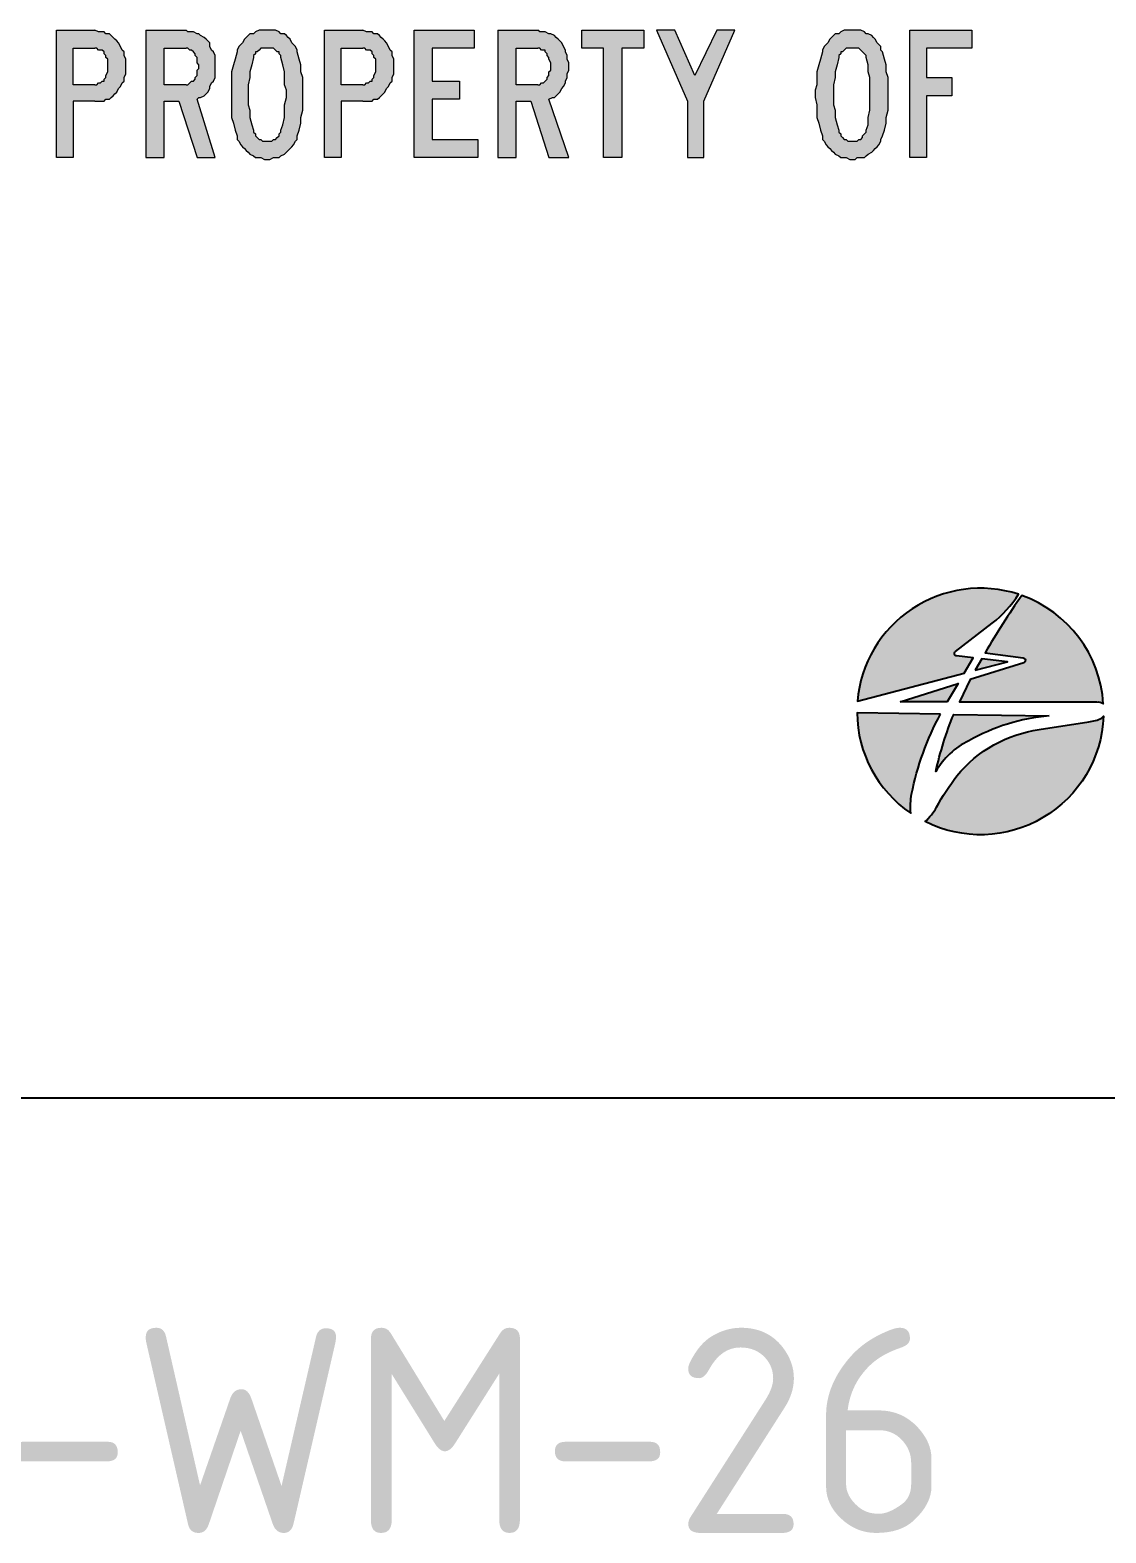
# Model space of a CAD drawing. Extents: x 182 to 1067, y -1436 to 264.
# Drawn here: x 223.4 to 265.8, y 126.4 to 185.7 of the extents above; entities that cross this region are included whole.
import ezdxf

# ---------------------------------------------------------------- set-up
doc = ezdxf.new("R2010")
doc.units = 0
doc.header["$LTSCALE"] = 12
doc.header["$MEASUREMENT"] = 0
doc.layers.get('0').update_dxf_attribs({"linetype": 'CONTINUOUS'})
for name, color, linetype in [('L18', 4, 'CONTINUOUS'), ('L25', 1, 'CONTINUOUS'), ('L35', 3, 'CONTINUOUS'), ('T25', 1, 'CONTINUOUS')]:
    doc.layers.add(name, color=color, linetype=linetype)
doc.styles.add('ISO', font='iso3098b.shx')

msp = doc.modelspace()

# ---------------------------------------------------------------- hatches: boundary and pattern name
at = {"layer": 'L18'}
h = msp.add_hatch(color=256, dxfattribs=at)
h.paths.add_polyline_path([(260.6948319208786, 160.4216601584764), (261.9629910028132, 160.7535183585451), (260.9489839563271, 160.871118267072)], flags=17)
edge = h.paths.add_edge_path()
edge.add_arc((262.5728434951926, 160.8096724256091), 0.09684557995504883, -72.43402750837618, 84.16995513600301, ccw=False)
edge.add_line((262.6020718539187, 160.7173427478071), (260.4986884438599, 160.0514848534504))
edge.add_line((260.4986884438599, 160.0514848534504), (260.0708245434369, 159.1747451707425))
edge.add_line((260.0708245434369, 159.1747451707425), (264.8213537755625, 159.1747451707425))
edge.add_line((264.8213537755625, 159.1747451707425), (265.4898536865226, 159.1798295636964))
edge.add_line((265.4898536865226, 159.1798295636964), (265.61364996633, 159.1656875431046))
edge.add_line((265.61364996633, 159.1656875431046), (265.7197610785783, 159.1197260964885))
edge.add_line((265.7197610785783, 159.1197260964885), (265.7415772908068, 159.1031114374104))
edge.add_arc((260.8933209511719, 158.7947550416228), 4.858052408283941, 3.639196008651733, 70.31584323591888)
edge.add_arc((286.3254311659744, 146.6004952632729), 29.11044055073461, 144.8283521343725, 150.1242407853348)
edge.add_line((261.0835477316689, 161.1010149004028), (262.5826808736347, 160.9060170795459))
edge = h.paths.add_edge_path()
edge.add_line((263.2189161003796, 158.0827978464718), (265.1713555090865, 158.388929714916))
edge.add_line((265.1713555090865, 158.388929714916), (265.5040018633272, 158.4550522286263))
edge.add_line((265.5040018633272, 158.4550522286263), (265.6702425666553, 158.5363686923483))
edge.add_line((265.6702425666553, 158.5363686923483), (265.7476725003814, 158.6051653838861))
edge.add_arc((260.8933209511719, 158.7947550416228), 4.858052408283966, 243.3466538291714, 357.763415140522, ccw=False)
edge.add_arc((257.1855734800233, 156.1235147685559), 2.264299207034547, 312.4563768615325, 331.0679370383522)
edge.add_arc((268.4526940637165, 149.8508405944191), 10.63123385418356, 142.9365306610591, 150.8572845283921, ccw=False)
edge.add_arc((263.9329443070314, 153.0048952861262), 5.127858294869173, 98.00415526030912, 140.6206044735293, ccw=False)
edge = h.paths.add_edge_path()
edge.add_arc((264.280255174107, 150.8468662523003), 7.804166497341431, 94.95558767717039, 119.4817605296802)
edge.add_arc((261.7546552239006, 154.9272435069763), 3.015201385048315, 115.8608776244924, 150.2339024950947)
edge.add_arc((272.8526461128891, 153.3649790477092), 14.05239793794365, 157.7678270922704, 167.4260816587393, ccw=False)
edge.add_line((259.8449277132045, 158.6818531143793), (263.6061037621755, 158.62186043828))
edge = h.paths.add_edge_path()
edge.add_line((259.3252242630574, 158.6901426494466), (256.0355483564521, 158.7426146578203))
edge.add_arc((260.8933209511719, 158.7947550416228), 4.858052408283974, 180.6149545210215, 235.6099624310388)
edge.add_arc((261.5542853004482, 155.0004654647117), 3.411664729640271, 170.9088385772938, 183.6069330259944, ccw=False)
edge.add_arc((269.0875112013198, 153.3771363156147), 11.11441777909702, 151.4432932555133, 168.7811330683739, ccw=False)
edge = h.paths.add_edge_path()
edge.add_arc((258.4165059376705, 165.968342709925), 4.729723747452827, 308.5792749707484, 327.3143666867413)
edge.add_arc((260.8933209511719, 158.7947550416228), 4.8580524082839, 71.96628684557916, 175.1894129731963)
edge.add_line((256.0523816136476, 159.2021608982852), (260.258895883871, 160.307146563405))
edge.add_line((260.258895883871, 160.307146563405), (260.613347996659, 160.9063913830786))
edge.add_line((260.613347996659, 160.9063913830786), (259.9575772037836, 160.9822897503461))
edge.add_arc((259.9687117025157, 161.0784931250001), 0.09684557995508607, 127.45537385833691, 263.39800857839003, ccw=False)
edge.add_line((259.9098157097193, 161.155371785169), (261.3659468356686, 162.2708996587835))
h.paths.add_polyline_path([(257.7291489983151, 159.1747451707425), (260.0175874624883, 159.8991850469116), (259.5890827240814, 159.1747451707425)])
edge = h.paths.add_edge_path(flags=17)
edge.add_line((265.534361395211, 159.1747451707425), (265.5558698888887, 159.1747451707425))
at = {"layer": 'L25'}
h = msp.add_hatch(color=256, dxfattribs=at)
h.paths.add_polyline_path([(233.3304812798189, 181.7031871542566), (233.4023385328661, 181.9187589133982), (233.4741957859133, 182.2061879255871), (233.4741957859133, 182.4936169377759), (233.4741957859133, 182.7091886969176), (233.5460530389606, 182.9966177091064), (233.5460530389606, 183.2840467212952), (233.4741957859133, 183.4996184804369), (233.4741957859133, 183.7870474926257), (233.4741957859133, 184.0026192517673), (233.4023385328661, 184.2900482639562), (233.3304812798189, 184.577477276145), (233.3304812798189, 184.6493345291922), (233.2586240267717, 184.7211917822394), (233.2586240267717, 184.7930490352866), (233.1867667737245, 184.7930490352866), (233.1149095206773, 184.8649062883338), (233.0430522676301, 184.9367635413811), (232.9711950145829, 184.9367635413811), (232.8993377615356, 184.9367635413811), (232.7556232554412, 184.9367635413811), (232.683766002394, 184.9367635413811), (232.6119087493468, 184.9367635413811), (232.5400514962996, 184.9367635413811), (232.4681942432524, 184.8649062883338), (232.3963369902052, 184.7930490352866), (232.324479737158, 184.7930490352866), (232.324479737158, 184.7211917822394), (232.2526224841108, 184.6493345291922), (232.2526224841108, 184.577477276145), (232.1807652310636, 184.2900482639562), (232.1089079780164, 184.0026192517673), (232.1089079780164, 183.7870474926257), (232.0370507249691, 183.4996184804369), (232.0370507249691, 183.2840467212952), (232.0370507249691, 182.9966177091064), (232.0370507249691, 182.7091886969176), (232.1089079780164, 182.4936169377759), (232.1089079780164, 182.2061879255871), (232.1807652310636, 181.9187589133982), (232.2526224841108, 181.7031871542566), (232.2526224841108, 181.6313299012094), (232.324479737158, 181.5594726481622), (232.324479737158, 181.487615395115), (232.3963369902052, 181.4157581420678), (232.4681942432524, 181.3439008890206), (232.5400514962996, 181.3439008890206), (232.6119087493468, 181.2720436359734), (232.683766002394, 181.2720436359734), (232.7556232554412, 181.2720436359734), (232.8993377615356, 181.2720436359734), (232.9711950145829, 181.2720436359734), (233.0430522676301, 181.3439008890206), (233.1149095206773, 181.3439008890206), (233.1867667737245, 181.4157581420678), (233.2586240267717, 181.487615395115), (233.2586240267717, 181.5594726481622), (233.3304812798189, 181.6313299012094)], flags=16)
h.paths.add_polyline_path([(233.9771965572438, 181.487615395115), (234.049053810291, 181.7031871542566), (234.1209110633382, 181.9906161664454), (234.1209110633382, 182.2061879255871), (234.1927683163854, 182.4936169377759), (234.1927683163854, 182.7091886969176), (234.1927683163854, 182.9966177091064), (234.1927683163854, 183.2840467212952), (234.1927683163854, 183.4996184804369), (234.1927683163854, 183.7870474926257), (234.1209110633382, 184.0026192517673), (234.1209110633382, 184.2900482639562), (234.049053810291, 184.5056200230978), (233.9771965572438, 184.7930490352866), (233.9771965572438, 184.8649062883338), (233.9053393041966, 185.0086207944283), (233.8334820511494, 185.0804780474755), (233.7616247981022, 185.1523353005227), (233.689767545055, 185.2960498066171), (233.6179102920077, 185.3679070596643), (233.5460530389606, 185.4397643127115), (233.4741957859133, 185.5116215657587), (233.3304812798189, 185.5116215657587), (233.2586240267717, 185.5834788188059), (233.1149095206773, 185.6553360718531), (233.0430522676301, 185.6553360718531), (232.8993377615356, 185.6553360718531), (232.7556232554412, 185.6553360718531), (232.683766002394, 185.6553360718531), (232.5400514962996, 185.6553360718531), (232.4681942432524, 185.6553360718531), (232.324479737158, 185.5834788188059), (232.2526224841108, 185.5116215657587), (232.1089079780164, 185.5116215657587), (232.0370507249691, 185.4397643127115), (231.965193471922, 185.3679070596643), (231.8933362188747, 185.2960498066171), (231.8214789658275, 185.1523353005227), (231.7496217127803, 185.0804780474755), (231.6777644597331, 185.0086207944283), (231.6059072066859, 184.8649062883338), (231.6059072066859, 184.7930490352866), (231.5340499536387, 184.5056200230978), (231.4621927005915, 184.2900482639562), (231.3903354475443, 184.0026192517673), (231.3903354475443, 183.7870474926257), (231.3903354475443, 183.4996184804369), (231.3903354475443, 183.2840467212952), (231.3903354475443, 182.9966177091064), (231.3903354475443, 182.7091886969176), (231.3903354475443, 182.4936169377759), (231.3903354475443, 182.2061879255871), (231.4621927005915, 181.9906161664454), (231.5340499536387, 181.7031871542566), (231.6059072066859, 181.487615395115), (231.6059072066859, 181.3439008890206), (231.6777644597331, 181.2720436359734), (231.7496217127803, 181.1283291298789), (231.8214789658275, 181.0564718768317), (231.8933362188747, 180.9846146237845), (231.965193471922, 180.9127573707373), (232.0370507249691, 180.8409001176901), (232.1089079780164, 180.7690428646429), (232.2526224841108, 180.6971856115957), (232.324479737158, 180.6253283585485), (232.4681942432524, 180.6253283585485), (232.5400514962996, 180.6253283585485), (232.683766002394, 180.5534711055013), (232.7556232554412, 180.5534711055013), (232.8993377615356, 180.5534711055013), (233.0430522676301, 180.6253283585485), (233.1149095206773, 180.6253283585485), (233.2586240267717, 180.6253283585485), (233.3304812798189, 180.6971856115957), (233.4741957859133, 180.7690428646429), (233.5460530389606, 180.8409001176901), (233.6179102920077, 180.9127573707373), (233.689767545055, 180.9846146237845), (233.7616247981022, 181.0564718768317), (233.8334820511494, 181.1283291298789), (233.9053393041966, 181.2720436359734), (233.9771965572438, 181.3439008890206)])
h.paths.add_polyline_path([(238.5760607522652, 180.6253283585485), (238.5760607522652, 185.6553360718531), (240.9473501028231, 185.6553360718531), (240.9473501028231, 184.9367635413811), (239.2946332827373, 184.9367635413811), (239.2946332827373, 183.6433329865313), (240.3724920784454, 183.6433329865313), (240.3724920784454, 182.9247604560592), (239.2946332827373, 182.9247604560592), (239.2946332827373, 181.3439008890206), (241.0910646089175, 181.3439008890206), (241.0910646089175, 180.6253283585485)])
h.paths.add_polyline_path([(246.049215069175, 180.6253283585485), (246.049215069175, 184.9367635413811), (245.1869280326085, 184.9367635413811), (245.1869280326085, 185.6553360718531), (247.6300746362136, 185.6553360718531), (247.6300746362136, 184.9367635413811), (246.7677875996471, 184.9367635413811), (246.7677875996471, 180.6253283585485)])
h.paths.add_polyline_path([(249.3546487093467, 180.6253283585485), (250.0013639867715, 180.6253283585485), (250.0013639867715, 182.852903203012), (251.2229372885741, 185.6553360718531), (250.504364758102, 185.6553360718531), (249.6420777215355, 183.8589047456729), (248.8516479380162, 185.6553360718531), (248.1330754075441, 185.6553360718531), (249.3546487093467, 182.852903203012)])
h.paths.add_polyline_path([(256.3966595079732, 181.7031871542566), (256.4685167610204, 181.9187589133982), (256.4685167610204, 182.2061879255871), (256.5403740140676, 182.4936169377759), (256.5403740140676, 182.7091886969176), (256.5403740140676, 182.9966177091064), (256.5403740140676, 183.2840467212952), (256.5403740140676, 183.4996184804369), (256.5403740140676, 183.7870474926257), (256.4685167610204, 184.0026192517673), (256.4685167610204, 184.2900482639562), (256.3966595079732, 184.577477276145), (256.3966595079732, 184.6493345291922), (256.324802254926, 184.7211917822394), (256.2529450018788, 184.7930490352866), (256.1810877488315, 184.8649062883338), (256.1092304957843, 184.9367635413811), (256.0373732427371, 184.9367635413811), (255.8936587366427, 184.9367635413811), (255.8218014835955, 184.9367635413811), (255.7499442305484, 184.9367635413811), (255.6780869775011, 184.9367635413811), (255.6062297244539, 184.9367635413811), (255.5343724714067, 184.8649062883338), (255.4625152183594, 184.7930490352866), (255.3906579653123, 184.7930490352866), (255.3906579653123, 184.7211917822394), (255.318800712265, 184.6493345291922), (255.318800712265, 184.577477276145), (255.2469434592178, 184.2900482639562), (255.1750862061706, 184.0026192517673), (255.1750862061706, 183.7870474926257), (255.1032289531234, 183.4996184804369), (255.1032289531234, 183.2840467212952), (255.1032289531234, 182.9966177091064), (255.1032289531234, 182.7091886969176), (255.1750862061706, 182.4936169377759), (255.1750862061706, 182.2061879255871), (255.2469434592178, 181.9187589133982), (255.318800712265, 181.7031871542566), (255.318800712265, 181.6313299012094), (255.3906579653123, 181.5594726481622), (255.3906579653123, 181.487615395115), (255.4625152183594, 181.4157581420678), (255.5343724714067, 181.3439008890206), (255.6062297244539, 181.3439008890206), (255.6780869775011, 181.2720436359734), (255.7499442305484, 181.2720436359734), (255.8218014835955, 181.2720436359734), (255.8936587366427, 181.2720436359734), (256.0373732427371, 181.2720436359734), (256.1092304957843, 181.3439008890206), (256.1810877488315, 181.3439008890206), (256.2529450018788, 181.4157581420678), (256.2529450018788, 181.487615395115), (256.324802254926, 181.5594726481622), (256.3966595079732, 181.6313299012094)], flags=16)
h.paths.add_polyline_path([(257.0433747853981, 181.487615395115), (257.1152320384453, 181.7031871542566), (257.1870892914925, 181.9906161664454), (257.1870892914925, 182.2061879255871), (257.2589465445397, 182.4936169377759), (257.2589465445397, 182.7091886969176), (257.2589465445397, 182.9966177091064), (257.2589465445397, 183.2840467212952), (257.2589465445397, 183.4996184804369), (257.2589465445397, 183.7870474926257), (257.1870892914925, 184.0026192517673), (257.1870892914925, 184.2900482639562), (257.1152320384453, 184.5056200230978), (257.0433747853981, 184.7930490352866), (256.9715175323509, 184.8649062883338), (256.9715175323509, 185.0086207944283), (256.8996602793036, 185.0804780474755), (256.8278030262564, 185.1523353005227), (256.7559457732092, 185.2960498066171), (256.684088520162, 185.3679070596643), (256.6122312671149, 185.4397643127115), (256.4685167610204, 185.5116215657587), (256.3966595079732, 185.5116215657587), (256.324802254926, 185.5834788188059), (256.1810877488315, 185.6553360718531), (256.0373732427371, 185.6553360718531), (255.9655159896899, 185.6553360718531), (255.8218014835955, 185.6553360718531), (255.7499442305484, 185.6553360718531), (255.6062297244539, 185.6553360718531), (255.5343724714067, 185.6553360718531), (255.3906579653123, 185.5834788188059), (255.318800712265, 185.5116215657587), (255.1750862061706, 185.5116215657587), (255.1032289531234, 185.4397643127115), (255.0313717000762, 185.3679070596643), (254.959514447029, 185.2960498066171), (254.8876571939818, 185.1523353005227), (254.8157999409346, 185.0804780474755), (254.7439426878874, 185.0086207944283), (254.6720854348402, 184.8649062883338), (254.6720854348402, 184.7930490352866), (254.6002281817929, 184.5056200230978), (254.5283709287457, 184.2900482639562), (254.4565136756985, 184.0026192517673), (254.4565136756985, 183.7870474926257), (254.4565136756985, 183.4996184804369), (254.3846564226513, 183.2840467212952), (254.3846564226513, 182.9966177091064), (254.4565136756985, 182.7091886969176), (254.4565136756985, 182.4936169377759), (254.4565136756985, 182.2061879255871), (254.5283709287457, 181.9906161664454), (254.6002281817929, 181.7031871542566), (254.6720854348402, 181.487615395115), (254.6720854348402, 181.3439008890206), (254.7439426878874, 181.2720436359734), (254.8157999409346, 181.1283291298789), (254.8876571939818, 181.0564718768317), (254.959514447029, 180.9846146237845), (255.0313717000762, 180.9127573707373), (255.1032289531234, 180.8409001176901), (255.1750862061706, 180.7690428646429), (255.318800712265, 180.6971856115957), (255.3906579653123, 180.6253283585485), (255.5343724714067, 180.6253283585485), (255.6062297244539, 180.6253283585485), (255.7499442305484, 180.5534711055013), (255.8218014835955, 180.5534711055013), (255.9655159896899, 180.5534711055013), (256.0373732427371, 180.6253283585485), (256.1810877488315, 180.6253283585485), (256.324802254926, 180.6253283585485), (256.3966595079732, 180.6971856115957), (256.4685167610204, 180.7690428646429), (256.6122312671149, 180.8409001176901), (256.684088520162, 180.9127573707373), (256.7559457732092, 180.9846146237845), (256.8278030262564, 181.0564718768317), (256.8996602793036, 181.1283291298789), (256.9715175323509, 181.2720436359734), (256.9715175323509, 181.3439008890206)])
h.paths.add_polyline_path([(258.1212335811063, 180.6253283585485), (258.1212335811063, 185.6553360718531), (260.5643801847114, 185.6553360718531), (260.5643801847114, 184.9367635413811), (258.7679488585312, 184.9367635413811), (258.7679488585312, 183.7870474926257), (259.7739504011921, 183.7870474926257), (259.7739504011921, 183.0684749621536), (258.7679488585312, 183.0684749621536), (258.7679488585312, 180.6253283585485)])
h.paths.add_polyline_path([(226.0010414690035, 183.4996184804369), (225.138754432437, 183.4996184804369), (225.138754432437, 184.9367635413811), (226.0010414690035, 184.9367635413811), (226.0728987220508, 184.9367635413811), (226.144755975098, 184.8649062883338), (226.2166132281451, 184.8649062883338), (226.2884704811923, 184.8649062883338), (226.3603277342395, 184.7930490352866), (226.3603277342395, 184.7211917822394), (226.4321849872868, 184.6493345291922), (226.4321849872868, 184.577477276145), (226.504042240334, 184.5056200230978), (226.504042240334, 184.3619055170034), (226.504042240334, 184.2900482639562), (226.504042240334, 184.1463337578617), (226.504042240334, 184.0744765048145), (226.504042240334, 184.0026192517673), (226.4321849872868, 183.8589047456729), (226.4321849872868, 183.7870474926257), (226.3603277342395, 183.7151902395785), (226.3603277342395, 183.6433329865313), (226.2884704811923, 183.6433329865313), (226.2166132281451, 183.5714757334841), (226.144755975098, 183.5714757334841), (226.0728987220508, 183.4996184804369)], flags=16)
h.paths.add_polyline_path([(226.0010414690035, 182.852903203012), (225.138754432437, 182.852903203012), (225.138754432437, 180.6253283585485), (224.4920391550122, 180.6253283585485), (224.4920391550122, 185.6553360718531), (226.0010414690035, 185.6553360718531), (226.144755975098, 185.5834788188059), (226.2166132281451, 185.5834788188059), (226.3603277342395, 185.5834788188059), (226.4321849872868, 185.5116215657587), (226.5758994933812, 185.5116215657587), (226.6477567464284, 185.4397643127115), (226.7196139994756, 185.3679070596643), (226.7914712525229, 185.2960498066171), (226.86332850557, 185.2241925535699), (226.9351857586173, 185.1523353005227), (227.0070430116645, 185.0086207944283), (227.0789002647116, 184.8649062883338), (227.1507575177589, 184.7930490352866), (227.1507575177589, 184.6493345291922), (227.222614770806, 184.5056200230978), (227.222614770806, 184.3619055170034), (227.222614770806, 184.218191010909), (227.222614770806, 184.0744765048145), (227.222614770806, 183.9307619987201), (227.1507575177589, 183.7870474926257), (227.1507575177589, 183.6433329865313), (227.0789002647116, 183.5714757334841), (227.0070430116645, 183.4277612273897), (226.9351857586173, 183.3559039743424), (226.86332850557, 183.212189468248), (226.7914712525229, 183.1403322152008), (226.7196139994756, 183.0684749621536), (226.6477567464284, 182.9966177091064), (226.5758994933812, 182.9247604560592), (226.4321849872868, 182.9247604560592), (226.3603277342395, 182.852903203012), (226.2166132281451, 182.852903203012), (226.144755975098, 182.852903203012)])
h.paths.add_polyline_path([(230.0250476396473, 182.9247604560592), (230.0969048926945, 182.9966177091064), (230.1687621457417, 182.9966177091064), (230.3124766518361, 183.0684749621536), (230.3843339048833, 183.1403322152008), (230.4561911579305, 183.212189468248), (230.5280484109778, 183.3559039743424), (230.5280484109778, 183.4277612273897), (230.5999056640249, 183.5714757334841), (230.6717629170722, 183.6433329865313), (230.7436201701194, 183.7870474926257), (230.7436201701194, 183.9307619987201), (230.7436201701194, 184.0744765048145), (230.7436201701194, 184.218191010909), (230.7436201701194, 184.3619055170034), (230.7436201701194, 184.5056200230978), (230.7436201701194, 184.6493345291922), (230.6717629170722, 184.7930490352866), (230.5999056640249, 184.8649062883338), (230.5280484109778, 185.0086207944283), (230.5280484109778, 185.1523353005227), (230.4561911579305, 185.2241925535699), (230.3843339048833, 185.2960498066171), (230.3124766518361, 185.3679070596643), (230.1687621457417, 185.4397643127115), (230.0969048926945, 185.5116215657587), (230.0250476396473, 185.5116215657587), (229.8813331335528, 185.5834788188059), (229.8094758805057, 185.5834788188059), (229.6657613744112, 185.5834788188059), (229.593904121364, 185.6553360718531), (228.0130445543254, 185.6553360718531), (228.0130445543254, 180.6253283585485), (228.7316170847975, 180.6253283585485), (228.7316170847975, 182.852903203012), (229.3064751091752, 182.852903203012), (230.0250476396473, 180.6253283585485), (230.7436201701194, 180.6253283585485)])
h.paths.add_polyline_path([(229.593904121364, 183.4996184804369), (228.7316170847975, 183.4996184804369), (228.7316170847975, 184.9367635413811), (229.593904121364, 184.9367635413811), (229.6657613744112, 184.9367635413811), (229.7376186274584, 184.8649062883338), (229.8094758805057, 184.8649062883338), (229.8813331335528, 184.7930490352866), (229.9531903866001, 184.7211917822394), (229.9531903866001, 184.6493345291922), (230.0250476396473, 184.577477276145), (230.0250476396473, 184.5056200230978), (230.0250476396473, 184.3619055170034), (230.0969048926945, 184.2900482639562), (230.0969048926945, 184.1463337578617), (230.0250476396473, 184.0744765048145), (230.0250476396473, 184.0026192517673), (230.0250476396473, 183.8589047456729), (229.9531903866001, 183.7870474926257), (229.9531903866001, 183.7151902395785), (229.8813331335528, 183.6433329865313), (229.8094758805057, 183.6433329865313), (229.7376186274584, 183.5714757334841), (229.6657613744112, 183.4996184804369)], flags=16)
h.paths.add_polyline_path([(236.5640576669434, 183.4996184804369), (235.7017706303768, 183.4996184804369), (235.7017706303768, 184.9367635413811), (236.5640576669434, 184.9367635413811), (236.6359149199905, 184.9367635413811), (236.7077721730378, 184.8649062883338), (236.779629426085, 184.8649062883338), (236.8514866791322, 184.8649062883338), (236.9233439321794, 184.7930490352866), (236.9233439321794, 184.7211917822394), (236.9952011852266, 184.6493345291922), (236.9952011852266, 184.577477276145), (237.0670584382738, 184.5056200230978), (237.0670584382738, 184.3619055170034), (237.0670584382738, 184.2900482639562), (237.0670584382738, 184.1463337578617), (237.0670584382738, 184.0744765048145), (237.0670584382738, 184.0026192517673), (236.9952011852266, 183.8589047456729), (236.9952011852266, 183.7870474926257), (236.9233439321794, 183.7151902395785), (236.9233439321794, 183.6433329865313), (236.8514866791322, 183.6433329865313), (236.779629426085, 183.5714757334841), (236.7077721730378, 183.5714757334841), (236.6359149199905, 183.4996184804369)], flags=16)
h.paths.add_polyline_path([(236.5640576669434, 182.852903203012), (235.7017706303768, 182.852903203012), (235.7017706303768, 180.6253283585485), (235.0550553529519, 180.6253283585485), (235.0550553529519, 185.6553360718531), (236.5640576669434, 185.6553360718531), (236.7077721730378, 185.5834788188059), (236.779629426085, 185.5834788188059), (236.9233439321794, 185.5834788188059), (236.9952011852266, 185.5116215657587), (237.138915691321, 185.5116215657587), (237.2107729443682, 185.4397643127115), (237.2826301974155, 185.3679070596643), (237.3544874504626, 185.2960498066171), (237.4263447035099, 185.2241925535699), (237.4982019565571, 185.1523353005227), (237.5700592096043, 185.0086207944283), (237.6419164626515, 184.8649062883338), (237.7137737156987, 184.7930490352866), (237.7137737156987, 184.6493345291922), (237.7856309687459, 184.5056200230978), (237.7856309687459, 184.3619055170034), (237.7856309687459, 184.218191010909), (237.7856309687459, 184.0744765048145), (237.7856309687459, 183.9307619987201), (237.7137737156987, 183.7870474926257), (237.7137737156987, 183.6433329865313), (237.6419164626515, 183.5714757334841), (237.5700592096043, 183.4277612273897), (237.4982019565571, 183.3559039743424), (237.4263447035099, 183.212189468248), (237.3544874504626, 183.1403322152008), (237.2826301974155, 183.0684749621536), (237.2107729443682, 182.9966177091064), (237.138915691321, 182.9247604560592), (236.9952011852266, 182.9247604560592), (236.9233439321794, 182.852903203012), (236.779629426085, 182.852903203012), (236.7077721730378, 182.852903203012)])
h.paths.add_polyline_path([(243.8934974777587, 182.9247604560592), (244.0372119838532, 182.9966177091064), (244.1090692369003, 182.9966177091064), (244.1809264899476, 183.0684749621536), (244.2527837429948, 183.1403322152008), (244.324640996042, 183.212189468248), (244.3964982490892, 183.3559039743424), (244.4683555021364, 183.4277612273897), (244.5402127551836, 183.5714757334841), (244.5402127551836, 183.6433329865313), (244.6120700082308, 183.7870474926257), (244.6120700082308, 183.9307619987201), (244.683927261278, 184.0744765048145), (244.683927261278, 184.218191010909), (244.683927261278, 184.3619055170034), (244.6120700082308, 184.5056200230978), (244.6120700082308, 184.6493345291922), (244.5402127551836, 184.7930490352866), (244.5402127551836, 184.8649062883338), (244.4683555021364, 185.0086207944283), (244.3964982490892, 185.1523353005227), (244.324640996042, 185.2241925535699), (244.2527837429948, 185.2960498066171), (244.1809264899476, 185.3679070596643), (244.1090692369003, 185.4397643127115), (243.9653547308059, 185.5116215657587), (243.8934974777587, 185.5116215657587), (243.7497829716643, 185.5834788188059), (243.6779257186171, 185.5834788188059), (243.5342112125227, 185.5834788188059), (243.4623539594755, 185.6553360718531), (241.8814943924369, 185.6553360718531), (241.8814943924369, 180.6253283585485), (242.600066922909, 180.6253283585485), (242.600066922909, 182.852903203012), (243.1749249472866, 182.852903203012), (243.8934974777587, 180.6253283585485), (244.683927261278, 180.6253283585485)])
h.paths.add_polyline_path([(243.4623539594755, 183.4996184804369), (242.600066922909, 183.4996184804369), (242.600066922909, 184.9367635413811), (243.4623539594755, 184.9367635413811), (243.5342112125227, 184.9367635413811), (243.6060684655699, 184.8649062883338), (243.6779257186171, 184.8649062883338), (243.7497829716643, 184.8649062883338), (243.7497829716643, 184.7930490352866), (243.8216402247115, 184.7211917822394), (243.8216402247115, 184.6493345291922), (243.8934974777587, 184.577477276145), (243.8934974777587, 184.5056200230978), (243.9653547308059, 184.3619055170034), (243.9653547308059, 184.2900482639562), (243.9653547308059, 184.1463337578617), (243.9653547308059, 184.0744765048145), (243.8934974777587, 184.0026192517673), (243.8934974777587, 183.8589047456729), (243.8216402247115, 183.7870474926257), (243.8216402247115, 183.7151902395785), (243.7497829716643, 183.6433329865313), (243.6779257186171, 183.5714757334841), (243.6060684655699, 183.5714757334841), (243.5342112125227, 183.4996184804369)], flags=16)

# ---------------------------------------------------------------- linework, layer by layer
at = {"color": 3, "lineweight": 0}
for points in [[(224.4920391550122, 180.6253283585485), (224.4920391550122, 185.6553360718531), (226.0010414690035, 185.6553360718531)], [(227.0070430116645, 185.0086207944283), (226.9351857586173, 185.1523353005227), (226.86332850557, 185.2241925535699), (226.7914712525229, 185.2960498066171), (226.7196139994756, 185.3679070596643), (226.6477567464284, 185.4397643127115), (226.5758994933812, 185.5116215657587), (226.4321849872868, 185.5116215657587), (226.3603277342395, 185.5834788188059), (226.2166132281451, 185.5834788188059), (226.144755975098, 185.5834788188059), (226.0010414690035, 185.6553360718531)], [(228.0130445543254, 185.6553360718531), (228.0130445543254, 180.6253283585485), (228.7316170847975, 180.6253283585485), (228.7316170847975, 182.852903203012), (229.3064751091752, 182.852903203012), (230.0250476396473, 180.6253283585485), (230.7436201701194, 180.6253283585485), (230.0250476396473, 182.9247604560592)], [(228.0130445543254, 185.6553360718531), (229.593904121364, 185.6553360718531)], [(230.5280484109778, 185.0086207944283), (230.5280484109778, 185.1523353005227), (230.4561911579305, 185.2241925535699), (230.3843339048833, 185.2960498066171), (230.3124766518361, 185.3679070596643), (230.1687621457417, 185.4397643127115), (230.0969048926945, 185.5116215657587), (230.0250476396473, 185.5116215657587), (229.8813331335528, 185.5834788188059), (229.8094758805057, 185.5834788188059), (229.6657613744112, 185.5834788188059), (229.593904121364, 185.6553360718531)], [(233.9771965572438, 181.487615395115), (234.049053810291, 181.7031871542566), (234.1209110633382, 181.9906161664454), (234.1209110633382, 182.2061879255871), (234.1927683163854, 182.4936169377759), (234.1927683163854, 182.7091886969176), (234.1927683163854, 182.9966177091064), (234.1927683163854, 183.2840467212952), (234.1927683163854, 183.4996184804369), (234.1927683163854, 183.7870474926257), (234.1209110633382, 184.0026192517673), (234.1209110633382, 184.2900482639562), (234.049053810291, 184.5056200230978), (233.9771965572438, 184.7930490352866), (233.9771965572438, 184.8649062883338), (233.9053393041966, 185.0086207944283), (233.8334820511494, 185.0804780474755), (233.7616247981022, 185.1523353005227), (233.689767545055, 185.2960498066171), (233.6179102920077, 185.3679070596643), (233.5460530389606, 185.4397643127115), (233.4741957859133, 185.5116215657587), (233.3304812798189, 185.5116215657587), (233.2586240267717, 185.5834788188059), (233.1149095206773, 185.6553360718531), (233.0430522676301, 185.6553360718531), (232.8993377615356, 185.6553360718531), (232.7556232554412, 185.6553360718531), (232.683766002394, 185.6553360718531), (232.5400514962996, 185.6553360718531), (232.4681942432524, 185.6553360718531), (232.324479737158, 185.5834788188059), (232.2526224841108, 185.5116215657587), (232.1089079780164, 185.5116215657587), (232.0370507249691, 185.4397643127115), (231.965193471922, 185.3679070596643), (231.8933362188747, 185.2960498066171), (231.8214789658275, 185.1523353005227), (231.7496217127803, 185.0804780474755), (231.6777644597331, 185.0086207944283), (231.6059072066859, 184.8649062883338), (231.6059072066859, 184.7930490352866), (231.5340499536387, 184.5056200230978), (231.4621927005915, 184.2900482639562), (231.3903354475443, 184.0026192517673), (231.3903354475443, 183.7870474926257), (231.3903354475443, 183.4996184804369), (231.3903354475443, 183.2840467212952), (231.3903354475443, 182.9966177091064), (231.3903354475443, 182.7091886969176), (231.3903354475443, 182.4936169377759), (231.3903354475443, 182.2061879255871), (231.4621927005915, 181.9906161664454), (231.5340499536387, 181.7031871542566), (231.6059072066859, 181.487615395115), (231.6059072066859, 181.3439008890206), (231.6777644597331, 181.2720436359734), (231.7496217127803, 181.1283291298789), (231.8214789658275, 181.0564718768317), (231.8933362188747, 180.9846146237845), (231.965193471922, 180.9127573707373), (232.0370507249691, 180.8409001176901), (232.1089079780164, 180.7690428646429), (232.2526224841108, 180.6971856115957), (232.324479737158, 180.6253283585485), (232.4681942432524, 180.6253283585485), (232.5400514962996, 180.6253283585485), (232.683766002394, 180.5534711055013), (232.7556232554412, 180.5534711055013), (232.8993377615356, 180.5534711055013), (233.0430522676301, 180.6253283585485), (233.1149095206773, 180.6253283585485), (233.2586240267717, 180.6253283585485), (233.3304812798189, 180.6971856115957), (233.4741957859133, 180.7690428646429), (233.5460530389606, 180.8409001176901), (233.6179102920077, 180.9127573707373), (233.689767545055, 180.9846146237845), (233.7616247981022, 181.0564718768317), (233.8334820511494, 181.1283291298789), (233.9053393041966, 181.2720436359734), (233.9771965572438, 181.3439008890206), (233.9771965572438, 181.487615395115), (233.9771965572438, 181.487615395115)], [(235.0550553529519, 180.6253283585485), (235.0550553529519, 185.6553360718531), (236.5640576669434, 185.6553360718531)], [(237.5700592096043, 185.0086207944283), (237.4982019565571, 185.1523353005227), (237.4263447035099, 185.2241925535699), (237.3544874504626, 185.2960498066171), (237.2826301974155, 185.3679070596643), (237.2107729443682, 185.4397643127115), (237.138915691321, 185.5116215657587), (236.9952011852266, 185.5116215657587), (236.9233439321794, 185.5834788188059), (236.779629426085, 185.5834788188059), (236.7077721730378, 185.5834788188059), (236.5640576669434, 185.6553360718531)], [(238.5760607522652, 180.6253283585485), (238.5760607522652, 185.6553360718531), (240.9473501028231, 185.6553360718531), (240.9473501028231, 184.9367635413811), (239.2946332827373, 184.9367635413811), (239.2946332827373, 183.6433329865313), (240.3724920784454, 183.6433329865313), (240.3724920784454, 182.9247604560592), (239.2946332827373, 182.9247604560592), (239.2946332827373, 181.3439008890206), (241.0910646089175, 181.3439008890206), (241.0910646089175, 180.6253283585485), (238.5760607522652, 180.6253283585485), (238.5760607522652, 180.6253283585485)], [(241.8814943924369, 185.6553360718531), (241.8814943924369, 180.6253283585485), (242.600066922909, 180.6253283585485), (242.600066922909, 182.852903203012), (243.1749249472866, 182.852903203012), (243.8934974777587, 180.6253283585485), (244.683927261278, 180.6253283585485), (243.8934974777587, 182.9247604560592)], [(241.8814943924369, 185.6553360718531), (243.4623539594755, 185.6553360718531)], [(244.4683555021364, 185.0086207944283), (244.3964982490892, 185.1523353005227), (244.324640996042, 185.2241925535699), (244.2527837429948, 185.2960498066171), (244.1809264899476, 185.3679070596643), (244.1090692369003, 185.4397643127115), (243.9653547308059, 185.5116215657587), (243.8934974777587, 185.5116215657587), (243.7497829716643, 185.5834788188059), (243.6779257186171, 185.5834788188059), (243.5342112125227, 185.5834788188059), (243.4623539594755, 185.6553360718531)], [(246.049215069175, 180.6253283585485), (246.049215069175, 184.9367635413811), (245.1869280326085, 184.9367635413811), (245.1869280326085, 185.6553360718531), (247.6300746362136, 185.6553360718531), (247.6300746362136, 184.9367635413811), (246.7677875996471, 184.9367635413811), (246.7677875996471, 180.6253283585485), (246.049215069175, 180.6253283585485), (246.049215069175, 180.6253283585485)], [(249.3546487093467, 180.6253283585485), (250.0013639867715, 180.6253283585485), (250.0013639867715, 182.852903203012), (251.2229372885741, 185.6553360718531), (250.504364758102, 185.6553360718531), (249.6420777215355, 183.8589047456729), (248.8516479380162, 185.6553360718531), (248.1330754075441, 185.6553360718531), (249.3546487093467, 182.852903203012), (249.3546487093467, 180.6253283585485), (249.3546487093467, 180.6253283585485)], [(257.0433747853981, 181.487615395115), (257.1152320384453, 181.7031871542566), (257.1870892914925, 181.9906161664454), (257.1870892914925, 182.2061879255871), (257.2589465445397, 182.4936169377759), (257.2589465445397, 182.7091886969176), (257.2589465445397, 182.9966177091064), (257.2589465445397, 183.2840467212952), (257.2589465445397, 183.4996184804369), (257.2589465445397, 183.7870474926257), (257.1870892914925, 184.0026192517673), (257.1870892914925, 184.2900482639562), (257.1152320384453, 184.5056200230978), (257.0433747853981, 184.7930490352866), (256.9715175323509, 184.8649062883338), (256.9715175323509, 185.0086207944283), (256.8996602793036, 185.0804780474755), (256.8278030262564, 185.1523353005227), (256.7559457732092, 185.2960498066171), (256.684088520162, 185.3679070596643), (256.6122312671149, 185.4397643127115), (256.4685167610204, 185.5116215657587), (256.3966595079732, 185.5116215657587), (256.324802254926, 185.5834788188059), (256.1810877488315, 185.6553360718531), (256.0373732427371, 185.6553360718531), (255.9655159896899, 185.6553360718531), (255.8218014835955, 185.6553360718531), (255.7499442305484, 185.6553360718531), (255.6062297244539, 185.6553360718531), (255.5343724714067, 185.6553360718531), (255.3906579653123, 185.5834788188059), (255.318800712265, 185.5116215657587), (255.1750862061706, 185.5116215657587), (255.1032289531234, 185.4397643127115), (255.0313717000762, 185.3679070596643), (254.959514447029, 185.2960498066171), (254.8876571939818, 185.1523353005227), (254.8157999409346, 185.0804780474755), (254.7439426878874, 185.0086207944283), (254.6720854348402, 184.8649062883338), (254.6720854348402, 184.7930490352866), (254.6002281817929, 184.5056200230978), (254.5283709287457, 184.2900482639562), (254.4565136756985, 184.0026192517673), (254.4565136756985, 183.7870474926257), (254.4565136756985, 183.4996184804369), (254.3846564226513, 183.2840467212952), (254.3846564226513, 182.9966177091064), (254.4565136756985, 182.7091886969176), (254.4565136756985, 182.4936169377759), (254.4565136756985, 182.2061879255871), (254.5283709287457, 181.9906161664454), (254.6002281817929, 181.7031871542566), (254.6720854348402, 181.487615395115), (254.6720854348402, 181.3439008890206), (254.7439426878874, 181.2720436359734), (254.8157999409346, 181.1283291298789), (254.8876571939818, 181.0564718768317), (254.959514447029, 180.9846146237845), (255.0313717000762, 180.9127573707373), (255.1032289531234, 180.8409001176901), (255.1750862061706, 180.7690428646429), (255.318800712265, 180.6971856115957), (255.3906579653123, 180.6253283585485), (255.5343724714067, 180.6253283585485), (255.6062297244539, 180.6253283585485), (255.7499442305484, 180.5534711055013), (255.8218014835955, 180.5534711055013), (255.9655159896899, 180.5534711055013), (256.0373732427371, 180.6253283585485), (256.1810877488315, 180.6253283585485), (256.324802254926, 180.6253283585485), (256.3966595079732, 180.6971856115957), (256.4685167610204, 180.7690428646429), (256.6122312671149, 180.8409001176901), (256.684088520162, 180.9127573707373), (256.7559457732092, 180.9846146237845), (256.8278030262564, 181.0564718768317), (256.8996602793036, 181.1283291298789), (256.9715175323509, 181.2720436359734), (256.9715175323509, 181.3439008890206), (257.0433747853981, 181.487615395115), (257.0433747853981, 181.487615395115)], [(258.1212335811063, 180.6253283585485), (258.1212335811063, 185.6553360718531), (260.5643801847114, 185.6553360718531), (260.5643801847114, 184.9367635413811), (258.7679488585312, 184.9367635413811), (258.7679488585312, 183.7870474926257), (259.7739504011921, 183.7870474926257), (259.7739504011921, 183.0684749621536), (258.7679488585312, 183.0684749621536), (258.7679488585312, 180.6253283585485), (258.1212335811063, 180.6253283585485), (258.1212335811063, 180.6253283585485)], [(225.138754432437, 184.9367635413811), (226.0010414690035, 184.9367635413811)], [(226.0010414690035, 183.4996184804369), (225.138754432437, 183.4996184804369), (225.138754432437, 184.9367635413811)], [(226.4321849872868, 184.6493345291922), (226.3603277342395, 184.7211917822394), (226.3603277342395, 184.7930490352866), (226.2884704811923, 184.8649062883338), (226.2166132281451, 184.8649062883338), (226.144755975098, 184.8649062883338), (226.0728987220508, 184.9367635413811), (226.0010414690035, 184.9367635413811)], [(227.0070430116645, 183.4277612273897), (227.0789002647116, 183.5714757334841), (227.1507575177589, 183.6433329865313), (227.1507575177589, 183.7870474926257), (227.222614770806, 183.9307619987201), (227.222614770806, 184.0744765048145), (227.222614770806, 184.218191010909), (227.222614770806, 184.3619055170034), (227.222614770806, 184.5056200230978), (227.1507575177589, 184.6493345291922), (227.1507575177589, 184.7930490352866), (227.0789002647116, 184.8649062883338), (227.0070430116645, 185.0086207944283)], [(228.7316170847975, 184.9367635413811), (229.593904121364, 184.9367635413811)], [(229.593904121364, 183.4996184804369), (228.7316170847975, 183.4996184804369), (228.7316170847975, 184.9367635413811)], [(229.9531903866001, 184.6493345291922), (229.9531903866001, 184.7211917822394), (229.8813331335528, 184.7930490352866), (229.8094758805057, 184.8649062883338), (229.7376186274584, 184.8649062883338), (229.6657613744112, 184.9367635413811), (229.593904121364, 184.9367635413811)], [(230.5280484109778, 183.4277612273897), (230.5999056640249, 183.5714757334841), (230.6717629170722, 183.6433329865313), (230.7436201701194, 183.7870474926257), (230.7436201701194, 183.9307619987201), (230.7436201701194, 184.0744765048145), (230.7436201701194, 184.218191010909), (230.7436201701194, 184.3619055170034), (230.7436201701194, 184.5056200230978), (230.7436201701194, 184.6493345291922), (230.6717629170722, 184.7930490352866), (230.5999056640249, 184.8649062883338), (230.5280484109778, 185.0086207944283)], [(233.3304812798189, 181.7031871542566), (233.4023385328661, 181.9187589133982), (233.4741957859133, 182.2061879255871), (233.4741957859133, 182.4936169377759), (233.4741957859133, 182.7091886969176), (233.5460530389606, 182.9966177091064), (233.5460530389606, 183.2840467212952), (233.4741957859133, 183.4996184804369), (233.4741957859133, 183.7870474926257), (233.4741957859133, 184.0026192517673), (233.4023385328661, 184.2900482639562), (233.3304812798189, 184.577477276145), (233.3304812798189, 184.6493345291922), (233.2586240267717, 184.7211917822394), (233.2586240267717, 184.7930490352866), (233.1867667737245, 184.7930490352866), (233.1149095206773, 184.8649062883338), (233.0430522676301, 184.9367635413811), (232.9711950145829, 184.9367635413811), (232.8993377615356, 184.9367635413811), (232.7556232554412, 184.9367635413811), (232.683766002394, 184.9367635413811), (232.6119087493468, 184.9367635413811), (232.5400514962996, 184.9367635413811), (232.4681942432524, 184.8649062883338), (232.3963369902052, 184.7930490352866), (232.324479737158, 184.7930490352866), (232.324479737158, 184.7211917822394), (232.2526224841108, 184.6493345291922), (232.2526224841108, 184.577477276145), (232.1807652310636, 184.2900482639562), (232.1089079780164, 184.0026192517673), (232.1089079780164, 183.7870474926257), (232.0370507249691, 183.4996184804369), (232.0370507249691, 183.2840467212952), (232.0370507249691, 182.9966177091064), (232.0370507249691, 182.7091886969176), (232.1089079780164, 182.4936169377759), (232.1089079780164, 182.2061879255871), (232.1807652310636, 181.9187589133982), (232.2526224841108, 181.7031871542566), (232.2526224841108, 181.6313299012094), (232.324479737158, 181.5594726481622), (232.324479737158, 181.487615395115), (232.3963369902052, 181.4157581420678), (232.4681942432524, 181.3439008890206), (232.5400514962996, 181.3439008890206), (232.6119087493468, 181.2720436359734), (232.683766002394, 181.2720436359734), (232.7556232554412, 181.2720436359734), (232.8993377615356, 181.2720436359734), (232.9711950145829, 181.2720436359734), (233.0430522676301, 181.3439008890206), (233.1149095206773, 181.3439008890206), (233.1867667737245, 181.4157581420678), (233.2586240267717, 181.487615395115), (233.2586240267717, 181.5594726481622), (233.3304812798189, 181.6313299012094), (233.3304812798189, 181.7031871542566), (233.3304812798189, 181.7031871542566)], [(235.7017706303768, 184.9367635413811), (236.5640576669434, 184.9367635413811)], [(236.5640576669434, 183.4996184804369), (235.7017706303768, 183.4996184804369), (235.7017706303768, 184.9367635413811)], [(236.9952011852266, 184.6493345291922), (236.9233439321794, 184.7211917822394), (236.9233439321794, 184.7930490352866), (236.8514866791322, 184.8649062883338), (236.779629426085, 184.8649062883338), (236.7077721730378, 184.8649062883338), (236.6359149199905, 184.9367635413811), (236.5640576669434, 184.9367635413811)], [(237.5700592096043, 183.4277612273897), (237.6419164626515, 183.5714757334841), (237.7137737156987, 183.6433329865313), (237.7137737156987, 183.7870474926257), (237.7856309687459, 183.9307619987201), (237.7856309687459, 184.0744765048145), (237.7856309687459, 184.218191010909), (237.7856309687459, 184.3619055170034), (237.7856309687459, 184.5056200230978), (237.7137737156987, 184.6493345291922), (237.7137737156987, 184.7930490352866), (237.6419164626515, 184.8649062883338), (237.5700592096043, 185.0086207944283)], [(242.600066922909, 184.9367635413811), (243.4623539594755, 184.9367635413811)], [(243.4623539594755, 183.4996184804369), (242.600066922909, 183.4996184804369), (242.600066922909, 184.9367635413811)], [(243.8216402247115, 184.6493345291922), (243.8216402247115, 184.7211917822394), (243.7497829716643, 184.7930490352866), (243.7497829716643, 184.8649062883338), (243.6779257186171, 184.8649062883338), (243.6060684655699, 184.8649062883338), (243.5342112125227, 184.9367635413811), (243.4623539594755, 184.9367635413811)], [(244.4683555021364, 183.4277612273897), (244.5402127551836, 183.5714757334841), (244.5402127551836, 183.6433329865313), (244.6120700082308, 183.7870474926257), (244.6120700082308, 183.9307619987201), (244.683927261278, 184.0744765048145), (244.683927261278, 184.218191010909), (244.683927261278, 184.3619055170034), (244.6120700082308, 184.5056200230978), (244.6120700082308, 184.6493345291922), (244.5402127551836, 184.7930490352866), (244.5402127551836, 184.8649062883338), (244.4683555021364, 185.0086207944283)], [(256.3966595079732, 181.7031871542566), (256.4685167610204, 181.9187589133982), (256.4685167610204, 182.2061879255871), (256.5403740140676, 182.4936169377759), (256.5403740140676, 182.7091886969176), (256.5403740140676, 182.9966177091064), (256.5403740140676, 183.2840467212952), (256.5403740140676, 183.4996184804369), (256.5403740140676, 183.7870474926257), (256.4685167610204, 184.0026192517673), (256.4685167610204, 184.2900482639562), (256.3966595079732, 184.577477276145), (256.3966595079732, 184.6493345291922), (256.324802254926, 184.7211917822394), (256.2529450018788, 184.7930490352866), (256.1810877488315, 184.8649062883338), (256.1092304957843, 184.9367635413811), (256.0373732427371, 184.9367635413811), (255.8936587366427, 184.9367635413811), (255.8218014835955, 184.9367635413811), (255.7499442305484, 184.9367635413811), (255.6780869775011, 184.9367635413811), (255.6062297244539, 184.9367635413811), (255.5343724714067, 184.8649062883338), (255.4625152183594, 184.7930490352866), (255.3906579653123, 184.7930490352866), (255.3906579653123, 184.7211917822394), (255.318800712265, 184.6493345291922), (255.318800712265, 184.577477276145), (255.2469434592178, 184.2900482639562), (255.1750862061706, 184.0026192517673), (255.1750862061706, 183.7870474926257), (255.1032289531234, 183.4996184804369), (255.1032289531234, 183.2840467212952), (255.1032289531234, 182.9966177091064), (255.1032289531234, 182.7091886969176), (255.1750862061706, 182.4936169377759), (255.1750862061706, 182.2061879255871), (255.2469434592178, 181.9187589133982), (255.318800712265, 181.7031871542566), (255.318800712265, 181.6313299012094), (255.3906579653123, 181.5594726481622), (255.3906579653123, 181.487615395115), (255.4625152183594, 181.4157581420678), (255.5343724714067, 181.3439008890206), (255.6062297244539, 181.3439008890206), (255.6780869775011, 181.2720436359734), (255.7499442305484, 181.2720436359734), (255.8218014835955, 181.2720436359734), (255.8936587366427, 181.2720436359734), (256.0373732427371, 181.2720436359734), (256.1092304957843, 181.3439008890206), (256.1810877488315, 181.3439008890206), (256.2529450018788, 181.4157581420678), (256.2529450018788, 181.487615395115), (256.324802254926, 181.5594726481622), (256.3966595079732, 181.6313299012094), (256.3966595079732, 181.7031871542566), (256.3966595079732, 181.7031871542566)], [(226.4321849872868, 183.7870474926257), (226.4321849872868, 183.8589047456729), (226.504042240334, 184.0026192517673), (226.504042240334, 184.0744765048145), (226.504042240334, 184.1463337578617), (226.504042240334, 184.2900482639562), (226.504042240334, 184.3619055170034), (226.504042240334, 184.5056200230978), (226.4321849872868, 184.577477276145), (226.4321849872868, 184.6493345291922)], [(229.9531903866001, 183.7870474926257), (230.0250476396473, 183.8589047456729), (230.0250476396473, 184.0026192517673), (230.0250476396473, 184.0744765048145), (230.0969048926945, 184.1463337578617), (230.0969048926945, 184.2900482639562), (230.0250476396473, 184.3619055170034), (230.0250476396473, 184.5056200230978), (230.0250476396473, 184.577477276145), (229.9531903866001, 184.6493345291922)], [(236.9952011852266, 183.7870474926257), (236.9952011852266, 183.8589047456729), (237.0670584382738, 184.0026192517673), (237.0670584382738, 184.0744765048145), (237.0670584382738, 184.1463337578617), (237.0670584382738, 184.2900482639562), (237.0670584382738, 184.3619055170034), (237.0670584382738, 184.5056200230978), (236.9952011852266, 184.577477276145), (236.9952011852266, 184.6493345291922)], [(243.8216402247115, 183.7870474926257), (243.8934974777587, 183.8589047456729), (243.8934974777587, 184.0026192517673), (243.9653547308059, 184.0744765048145), (243.9653547308059, 184.1463337578617), (243.9653547308059, 184.2900482639562), (243.9653547308059, 184.3619055170034), (243.8934974777587, 184.5056200230978), (243.8934974777587, 184.577477276145), (243.8216402247115, 184.6493345291922)], [(226.0010414690035, 183.4996184804369), (226.0728987220508, 183.4996184804369), (226.144755975098, 183.5714757334841), (226.2166132281451, 183.5714757334841), (226.2884704811923, 183.6433329865313), (226.3603277342395, 183.6433329865313), (226.3603277342395, 183.7151902395785), (226.4321849872868, 183.7870474926257)], [(229.593904121364, 183.4996184804369), (229.6657613744112, 183.4996184804369), (229.7376186274584, 183.5714757334841), (229.8094758805057, 183.6433329865313), (229.8813331335528, 183.6433329865313), (229.9531903866001, 183.7151902395785), (229.9531903866001, 183.7870474926257)], [(236.5640576669434, 183.4996184804369), (236.6359149199905, 183.4996184804369), (236.7077721730378, 183.5714757334841), (236.779629426085, 183.5714757334841), (236.8514866791322, 183.6433329865313), (236.9233439321794, 183.6433329865313), (236.9233439321794, 183.7151902395785), (236.9952011852266, 183.7870474926257)], [(243.4623539594755, 183.4996184804369), (243.5342112125227, 183.4996184804369), (243.6060684655699, 183.5714757334841), (243.6779257186171, 183.5714757334841), (243.7497829716643, 183.6433329865313), (243.8216402247115, 183.7151902395785), (243.8216402247115, 183.7870474926257)], [(226.0010414690035, 182.852903203012), (226.144755975098, 182.852903203012), (226.2166132281451, 182.852903203012), (226.3603277342395, 182.852903203012), (226.4321849872868, 182.9247604560592), (226.5758994933812, 182.9247604560592), (226.6477567464284, 182.9966177091064), (226.7196139994756, 183.0684749621536), (226.7914712525229, 183.1403322152008), (226.86332850557, 183.212189468248), (226.9351857586173, 183.3559039743424), (227.0070430116645, 183.4277612273897)], [(230.0250476396473, 182.9247604560592), (230.0969048926945, 182.9966177091064), (230.1687621457417, 182.9966177091064), (230.3124766518361, 183.0684749621536), (230.3843339048833, 183.1403322152008), (230.4561911579305, 183.212189468248), (230.5280484109778, 183.3559039743424), (230.5280484109778, 183.4277612273897)], [(236.5640576669434, 182.852903203012), (236.7077721730378, 182.852903203012), (236.779629426085, 182.852903203012), (236.9233439321794, 182.852903203012), (236.9952011852266, 182.9247604560592), (237.138915691321, 182.9247604560592), (237.2107729443682, 182.9966177091064), (237.2826301974155, 183.0684749621536), (237.3544874504626, 183.1403322152008), (237.4263447035099, 183.212189468248), (237.4982019565571, 183.3559039743424), (237.5700592096043, 183.4277612273897)], [(243.8934974777587, 182.9247604560592), (244.0372119838532, 182.9966177091064), (244.1090692369003, 182.9966177091064), (244.1809264899476, 183.0684749621536), (244.2527837429948, 183.1403322152008), (244.324640996042, 183.212189468248), (244.3964982490892, 183.3559039743424), (244.4683555021364, 183.4277612273897)], [(226.0010414690035, 182.852903203012), (225.138754432437, 182.852903203012), (225.138754432437, 180.6253283585485), (224.4920391550122, 180.6253283585485)], [(236.5640576669434, 182.852903203012), (235.7017706303768, 182.852903203012), (235.7017706303768, 180.6253283585485), (235.0550553529519, 180.6253283585485)]]:
    msp.add_lwpolyline(points, dxfattribs=at)
at = {"layer": 'L18'}
msp.add_line((265.534361395211, 159.1747451707425), (265.5558698888887, 159.1747451707425), dxfattribs=at)
for points in [[(261.3659468356686, 162.2708996587835, 0.08192984223123395), (262.3972600446491, 163.4141533146389, 0.483543382190624), (256.0523816136476, 159.2021608982852), (260.258895883871, 160.307146563405), (260.613347996659, 160.9063913830786), (259.9575772037836, 160.9822897503461, -0.6741443966538361), (259.9098157097193, 161.155371785169)], [(262.5826808736347, 160.9060170795459, -0.8141568920977668), (262.6020718539187, 160.7173427478071), (260.4986884438599, 160.0514848534504), (260.0708245434369, 159.1747451707425), (264.8213537755625, 159.1747451707425), (265.4898536865226, 159.1798295636964), (265.61364996633, 159.1656875431046), (265.7197610785783, 159.1197260964885), (265.7415772908068, 159.1031114374104, 0.2994277993081123), (262.5296826128056, 163.3689209452569, 0.02311178721620554), (261.0835477316689, 161.1010149004028)], [(259.3252242630574, 158.6901426494466), (256.0355483564521, 158.7426146578203, 0.2446753569963442), (258.1493786582878, 154.785833254539, -0.05546265415039397), (258.185477245286, 155.5395280908934, -0.07579524506486658)], [(263.2189161003796, 158.0827978464718), (265.1713555090865, 158.388929714916), (265.5040018633272, 158.4550522286263), (265.6702425666553, 158.5363686923483), (265.7476725003814, 158.6051653838861, -0.5453125784479379), (258.7140403688653, 154.4529340705077, 0.08138724002746317), (259.1672744312961, 155.0281097116469, -0.03457457551389917), (259.9693058179286, 156.25827823622, -0.188122601421096)], [(263.6061037621755, 158.62186043828, 0.1074260239421284), (260.4394622033132, 157.6404900330029, 0.1511153897803107), (259.1372814212804, 156.4241716180607, -0.04216705076793043), (259.8449277132045, 158.6818531143793)]]:
    msp.add_lwpolyline(points, format="xyb", close=True, dxfattribs=at)
for points in [[(260.6948319208786, 160.4216601584764), (261.9629910028132, 160.7535183585451), (260.9489839563271, 160.871118267072)], [(257.7291489983151, 159.1747451707425), (260.0175874624883, 159.8991850469116), (259.5890827240814, 159.1747451707425)]]:
    msp.add_lwpolyline(points, close=True, dxfattribs=at)
at = {"layer": 'L35'}
msp.add_line((292.3994553409967, 143.5479536905123), (192.3994553409969, 143.5479536905124), dxfattribs=at)

# ---------------------------------------------------------------- texts
at = {"layer": 'T25', "color": 3, "style": 'ISO'}
msp.add_text('               MR-WM-26', height=8.087633742358708, dxfattribs=at).set_placement((134.655843255119, 126.4154445928179))

doc.saveas('drawing.dxf')
